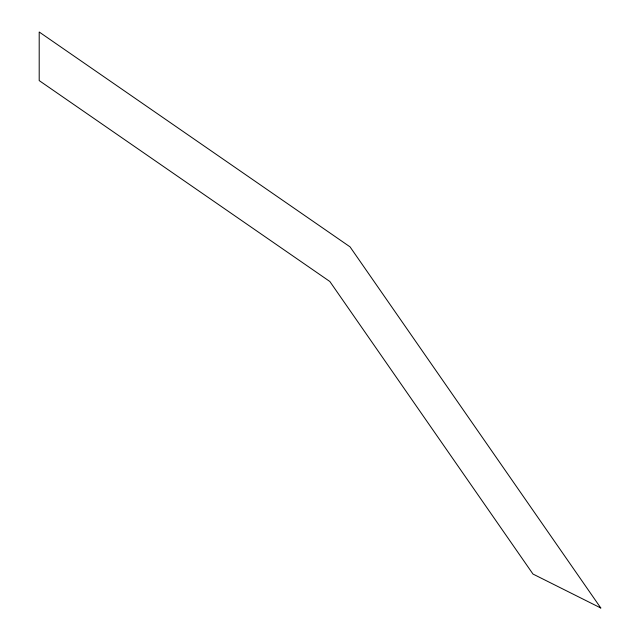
<?xml version="1.0" encoding="UTF-8"?>
<svg xmlns="http://www.w3.org/2000/svg" width="640" height="640" viewBox="0 0 640 640"><rect width="100%" height="100%" fill="white"/><g stroke="black" fill="none" stroke-linecap="round" stroke-linejoin="round"><path stroke-width="0.96" d="M600.8 608L532.984 574.048L329.84 281.496L39.2 80.592L39.2 32L350.032 246.856L600.8 608"/></g></svg>
